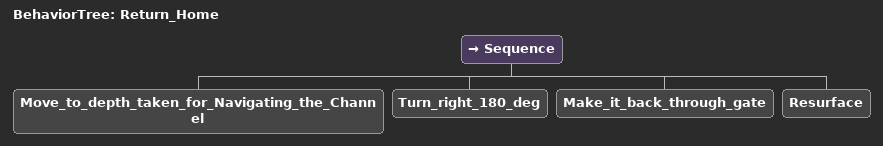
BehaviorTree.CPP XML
<?xml version="1.0" encoding="UTF-8"?>

<root BTCPP_format="4">
  <BehaviorTree ID="Return_Home">
    <Sequence>
      <Move_to_depth_taken_for_Navigating_the_Channel/>
      <Turn_right_180_deg/>
      <Make_it_back_through_gate/>
      <Resurface/>
    </Sequence>
  </BehaviorTree>
</root>
